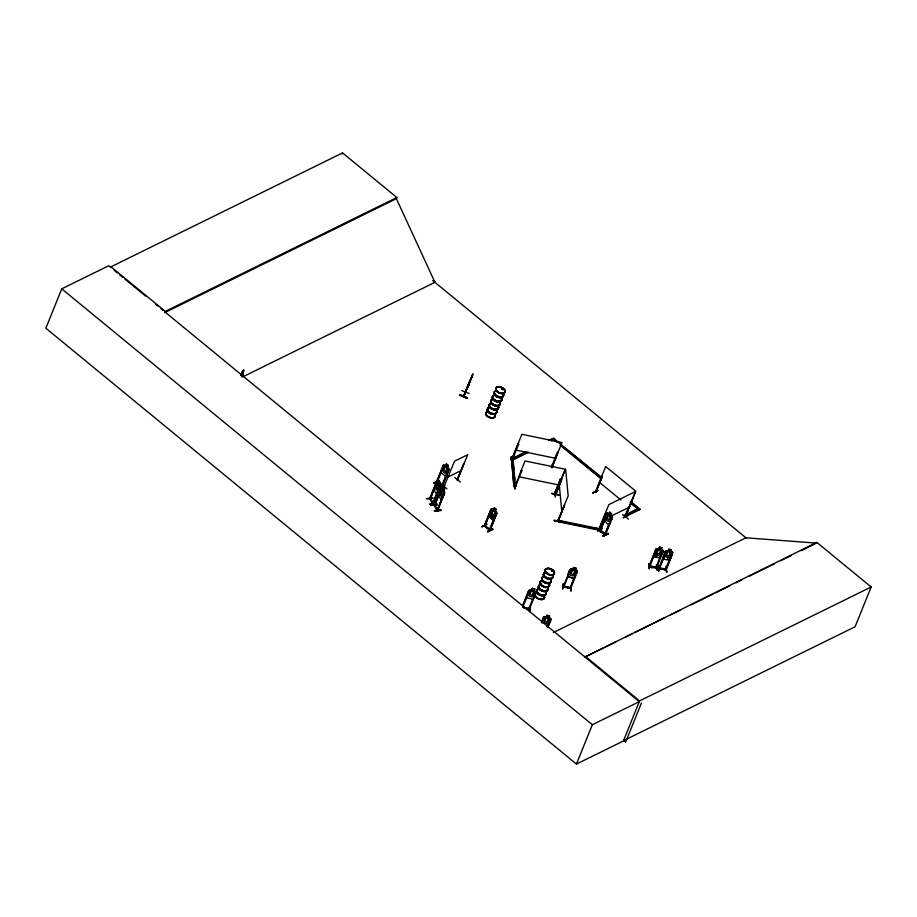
<?xml version="1.0" encoding="UTF-8"?>
<svg xmlns="http://www.w3.org/2000/svg" width="917" height="917" viewBox="0 0 917 917"><rect width="100%" height="100%" fill="white"/><g stroke="black" fill="none" stroke-linecap="round" stroke-linejoin="round"><path stroke-width="1.38" d="M439.747 487.913L444.756 485.127L439.805 487.603M487.821 531.837C488.417 528.387 499.077 527.814 487.81 531.78M623.205 517.864L628.145 515.388M623.296 517.647L628.202 515.102M603.099 536.055C619.64 528.203 592.187 541.053 608.154 533.35M603.352 536.33L608.326 533.877M528.375 591.763L529.052 591.946L528.375 591.763L522.541 606.194M528.914 608.441L528.788 609.06M529.029 608.452L529.705 608.854L522.942 607.295M534.015 597.471L536.193 592.256L529.315 609.438L529.602 608.636M529.522 606.905L529.843 611.891L529.694 606.596M522.552 606.034L528.777 590.342L531.528 590.284L532.307 588.347L534.783 588.989L532.307 588.347M531.528 590.342L530.083 590.708L528.628 594.319L529.235 596.188L531.539 596.784L533.396 595.546L534.863 591.935L533.889 590.972L534.783 588.989M533.992 590.972L536.181 592.302M534.084 597.494L532.548 599.225L526.748 597.735L526.679 595.546L526.828 597.689M535.081 593.322L535.757 593.666L535.081 593.322L528.628 609.209M535.677 591.362L529.923 589.929M541.557 622.62L543.54 617.256L544.687 616.797C553.421 616.453 551.312 621.245 547.277 626.013M543.827 618.86L543.151 618.517L543.827 618.86L542.234 622.803M548.767 617.84L549.547 615.903L547.071 615.273L546.349 617.347M547.311 626.151L548.859 624.362M549.547 615.96L548.653 617.943M550.521 620.58L549.845 620.236L550.521 620.58L547.862 627.148M562.706 588.897L563.21 584.026M562.763 588.863L563.359 583.797M576.988 572.644L576.312 572.472L570.019 588.462C568.127 588.198 554.728 583.418 570.936 587.843M569.617 570.924L570.294 571.096L563.852 586.628M576.919 570.512L577.332 571.463L573.778 578.386L567.978 576.839C568.013 574.317 568.299 569.904 571.165 569.033L576.919 570.569L577.423 571.463L570.683 588.599L570.099 587.797M570.007 569.549L571.165 569.033M570.878 586.043L571.073 591.041L570.89 585.722M572.758 569.446L573.538 567.508L576.014 568.196L575.234 570.076M573.538 567.566L572.816 569.583L571.325 569.858L569.858 573.48L570.466 575.337L572.77 575.933L574.638 574.707L576.094 571.085L575.119 570.122L576.014 568.196M436.675 481.608L436.985 482.583L443.45 466.707L442.773 466.375L443.45 466.707M441.73 485.723C429.443 477.493 445.536 485.964 441.49 486.297L447.989 470.398L448.505 470.822L447.989 470.398M442.212 486.583L438.257 483.397M484.612 525.097L485.242 525.613L484.44 525.177M496.773 513.337L489.85 530.381L484.268 525.808L490.629 510.058L491.317 510.391L484.669 526.198L485.253 525.59M495.856 514.093L496.372 514.506L495.856 514.093L489.277 529.946L490.205 529.613M490.24 529.659L485.001 525.865L489.552 529.35M595.328 491.959L595.867 492.36L602.343 476.485L601.655 476.152L602.171 476.565M596.039 491.948L595.569 491.374M596.222 491.627L595.649 491.18M625.921 516.053L625.13 515.698L625.646 516.431M624.592 515.606L638.06 508.58L624.592 515.606L625.635 516.558L639.928 509.497L631.377 501.817M599.833 530.358L605.426 534.932L612.407 517.818L612.097 516.638L607.776 513.096L606.79 513.268L599.867 530.393M600.096 529.82L600.807 530.141L600.28 529.682M441.169 472.679L441.306 470.226L441.169 472.679L445.502 476.267L446.9 474.788M604.544 520.913C603.191 514.082 607.283 529.212 610.309 523.011M561.869 522.082L554.372 520.753M554.372 520.776L554.464 520.203L561.983 521.739M242.535 374.285L242.638 372.818M242.753 374.709L242.352 375.878L242.971 371.11M242.994 372.611L243.532 370.812M243.475 371.763L243.624 370.09L241.572 376.704M622.528 514.54L628.432 519.091M241.996 372.256L240.93 374.881M465.045 392.648L472.817 374.159L472.278 375.603M555.358 494.412L565.629 469.149L568.185 495.902L557.88 520.776M555.702 494.572L555.587 493.839L555.966 494.355M557.903 521.223L564.528 505.072L558.224 521.314L558.075 520.168L558.396 521.773L598.492 530.06L608.842 504.625L635.389 491.569L624.958 517.303L631.985 500.842L631.309 500.51L631.813 500.923M497.816 391.421L497.805 391.605M501.989 388.968L502.676 389.771L501.977 388.911M502.608 389.393L502.997 388.946L501.908 389.014M546.658 573.125L547.472 573.366L546.727 573.01M551.289 570.775L552.16 570.294L552.527 571.245M429.924 504.132C434.016 503.651 443.553 502.665 429.867 504.144M434.131 489.38C435.002 482.766 433.065 493.518 436.928 493.392L440.16 486.789L439.289 484.394L440.068 482.457L438.876 480.691L440 482.468L439.151 484.405L439.541 485.895L438.074 489.518L436.87 490.205L435.793 488.612L437.398 481.895L436.756 481.414M443.92 494.687L437.524 510.414L434.096 505.336L441.134 488.325L441.891 488.234C443.049 491.695 443.14 484.302 444.573 489.116L443.794 491.053L444.676 493.449L441.444 500.04L438.647 496.04L439.025 493.529M242.489 375.076L243.349 371.775M558.43 520.26L557.834 520.799L558.327 520.352M454.729 477.493L460.403 482.101M441.398 486.216L441.639 485.609M484.21 525.762L490.079 530.278L496.899 513.325L496.578 512.156L492.165 508.66L491.237 508.809L484.451 525.682M489.277 529.946L489.838 529.281M596.05 491.741L595.763 492.337L602.343 476.485M625.13 515.698L625.692 516.099M469.103 383.547L469.458 382.515M470.043 381.346C471.235 378.125 466.845 389.461 467.808 386.997M468.816 384.578L468.438 385.576L469.114 383.856M599.947 530.198C601.655 534.164 607.845 534.244 604.865 534.462L611.226 518.713L611.903 519.045L611.226 518.713M469.309 383.226L470.238 381.105M468.083 386.355L468.438 384.739M468.518 384.773L467.911 386.321L468.576 384.957M471.051 379.122L471.59 377.54L470.925 378.904M469.149 383.409L470.662 379.798M110.888 267.546L108.71 265.747L61.748 288.844L45.85 328.206L576.438 764.09L623.388 741.005L639.585 700.897L871.15 586.995L816.841 542.383L584.977 657.019L602.893 648.216M165.289 311.425L164.831 312.571L396.396 198.668L396.855 197.522L342.545 152.91L110.98 266.813L165.289 311.425L396.855 197.522M240.907 375.317L242.753 371.156L241.16 375.397M241.228 375.638L242.845 372.027M241.664 375.225L243.716 370.113M342.075 154.056L342.545 152.91M469.951 380.303L463.394 396.488L465.24 392.247M465.079 392.682L471.877 376.612M472.817 374.159L463.761 396.534M426.474 498.607L432.801 497.988M459.795 395.193C473.619 402.105 465.057 394.78 459.772 395.25M461.813 390.619L469.16 393.542M434.05 482.938L438.899 480.668M434.096 482.938L438.899 480.783M429.947 499.192L436.183 482.904L430.176 499.169L429.821 498.16M430.199 499.157L443.415 465.022L429.557 498.733C442.109 514.781 421.958 487.695 433.5 503.124M438.062 482.812C440.905 476.817 434.784 484.05 440.068 485.563M447.416 467.383L448.195 465.446L446.338 463.922L445.536 466.008L444.39 465.859L442.934 469.481L443.243 471.785L444.986 473.206L446.545 472.415L448 468.793L447.324 467.395L448.115 465.458M430.979 505.256L437.306 504.648M440.114 486.767L433.03 503.823L439.083 487.557L439.633 488.004L439.083 487.557M439.312 487.535L432.732 503.364M439.403 488.027L433.042 503.777L429.592 498.676M441.249 484.13L446.9 488.818M434.452 505.852L440.687 489.563L434.406 505.84L434.291 504.705L434.647 505.221M441.203 488.314L434.658 505.76M443.358 465.057L444.344 464.873L448.688 468.415L448.998 469.596L441.994 486.698L448.929 469.561L448.585 468.484M443.415 487.408L440.343 492.865L440.298 495.272L441.386 496.865L442.59 496.177L444.046 492.555L443.794 491.053M457.629 479.522L457.147 479.935L467.819 454.66L454.545 461.182L444.126 486.331M443.656 491.065L444.516 489.116L443.347 487.408M444.585 492.211L437.547 510.471L443.599 494.217M437.203 510.024L443.828 494.194M437.81 509.416L437.822 510.46L434.096 505.393M457.17 479.923L463.532 464.174M463.761 464.059L457.457 480.118M486.893 524.146L481.757 526.851L486.468 524.192M511.457 456.826L511.927 461.87M521.865 470.662L521.188 470.524L521.865 470.662L515.365 486.767L513.91 486.457L511.548 459.222L513.004 459.52L528.215 452.035M511.984 459.245L512.408 459.944L511.594 459.761L521.888 434.291L561.972 442.579L551.988 467.315M491.317 510.391L484.692 526.186M518.036 444.034L518.713 444.172L518.013 443.851L511.697 459.795M518.701 443.988L512.351 459.91L511.732 459.566M525.854 451.76L511.904 458.615L513.004 459.52L513.749 469.871M490.343 517.475L494.217 507.674L496.086 509.187L492.085 518.884M495.948 509.233L495.169 511.17L496.578 512.156M489.793 530.335L490.125 529.808M492.578 528.777L492.761 529.361M513.91 486.457L511.548 459.222M515.767 486.182L514.758 486.423L515.812 485.85M514.655 488.738L514.254 484.967L515.102 488.52M553.536 438.532L601.85 477.574M552.103 440.687L554.842 438.945L551.037 440.813M551.323 467.349L557.433 452.001L558.109 452.138L552 467.487M551.736 493.392L559.416 494.871L551.885 493.346M554.877 491.821L555.266 497.174M560.596 478.674L554.258 494.641L560.596 478.674L561.273 478.812M555.175 494.206C554.67 495.696 555.427 492.991 554.567 494.091M555.45 494.916L561.812 479.167M555.736 494.584L561.559 480.485M555.713 495.02L556.011 494.355M523.229 606.378L529.063 591.774M531.585 590.433L532.364 588.496M592.852 492.922L597.93 490.24L592.955 492.693M541.443 622.517L543.54 617.256M542.234 622.632L543.827 618.688M595.488 491.34L595.305 491.97L605.701 466.489L635.859 491.271L625.337 517.085M596.05 492.246L595.809 491.26M547.071 615.273L546.291 617.21L544.847 617.622L543.391 621.245L543.999 623.113L546.303 623.698L548.171 622.471L549.627 618.849L548.653 617.886M563.405 585.906L563.325 586.742L570.087 569.595M547.185 626.964L549.845 620.236M547.873 626.976L550.957 619.17M576.312 572.472L570.03 588.427M595.546 527.86C613.84 541.718 583.51 518.392 601.254 532.456M602.435 528.685L597.494 531.126M558.109 520.226L598.595 528.593L598.492 530.06M599.477 529.43L598.618 529.934M598.893 530.095L605.426 513.967L599.271 529.946M606.894 513.314L600.016 530.209M600.257 530.714L606.882 514.918L606.194 514.586L606.71 515.01M600.406 530.794L606.882 514.918M608.968 514.082L609.759 512.144L611.616 513.669L610.688 515.641L611.983 516.707M610.825 515.606L611.41 517.028L609.943 520.638L608.395 521.429L606.664 520.008L606.355 517.692L607.822 514.082L609.014 514.196L609.794 512.259M603.157 535.78L608.097 533.683M604.899 534.519L611.398 518.632M605.289 534.84L605.518 534.267L600.566 530.393L605.266 533.797M624.936 516.454L628.237 508.087M631.079 501.358L631.721 501.29L624.993 517.257M648.743 563.852L649.27 568.884L648.858 563.519M655.827 549.26L658.647 549.111L655.827 549.249L649.098 566.511L655.437 550.544L656.136 550.865L655.46 550.727M649.672 566.362L649.981 565.812L649.809 566.419M649.694 566.614L656.113 550.681M659.357 547.231L661.822 547.724L659.357 547.174L655.495 556.917L653.787 556.55M661.707 547.724L660.928 549.707L663.129 550.865M661.042 549.661L661.822 547.667M656.389 565.044L656.87 570.328M662.12 551.896L662.819 552.217L662.12 551.896L655.861 567.887C658.406 566.419 652.296 569.423 649.179 566.511M576.438 764.09L592.336 724.728L639.287 701.643L165.369 312.307M663.129 550.808L661.123 555.989L659.552 557.742L653.798 556.653L653.729 554.498L653.878 556.596M656.434 567.978L663.232 550.853L662.716 549.948L656.973 548.79L655.838 549.352M672.7 552.859L672.23 552.057L666.544 550.75L665.398 551.255C662.762 556.791 661.168 560.184 669.158 559.817L670.694 558.04M666.544 550.808L665.398 551.312L658.589 568.425L665.41 569.193M665.685 552.664L659.266 568.62L665.708 552.836L665.008 552.527L665.708 552.836M658.956 570.523C657.145 554.521 659.403 582.582 658.268 565.766M667.37 559.393L671.382 549.661L668.917 549.145L668.138 551.083M668.929 549.203L668.195 551.22L666.705 551.553L665.238 555.175L665.845 556.974L668.149 557.456L670.006 556.16L671.473 552.538L670.614 551.644M665.994 567.038L666.774 572.46L665.948 567.336M666.327 569.377L665.261 569.778L671.691 553.879L672.367 554.017L665.948 569.973L658.75 568.494M666.097 569.95L672.791 552.779L672.287 552M641.396 703.11L625.623 742.151L623.709 740.581M816.841 542.383L816.543 543.116L745.911 537.798L432.732 280.522M871.15 586.995L855.08 626.769L623.514 740.672M467.177 398.047L459.898 394.963L467.154 398.081M468.851 384.063L470.352 380.509M468.977 384.257L468.507 385.392M469.779 381.804L471.418 377.506M468.518 385.358L466.604 389.668L467.303 388.292M470.983 378.503L472.897 374.193M467.83 386.286L469.722 382.057M465.584 392.361L463.727 396.511M497.369 391.765L498.011 391.605M503.284 389.656L503.043 388.923M547.392 573.079L546.681 573.194M551.919 570.282L552.091 570.901M595.798 527.688L601.483 532.318M438.028 491.925L436.928 493.392M441.364 499.948L442.579 498.642M661.123 555.989L659.587 557.823L653.798 556.653M669.123 559.679L670.614 557.96M445.479 476.164L446.843 474.719M493.449 519.985L489.048 516.42L489.185 513.978L488.99 516.454L493.392 520.008L494.744 518.46M426.348 498.814L432.984 498.183M430.841 505.485L437.489 504.843M510.918 457.056L511.766 462.122L511.308 457.067M511.399 456.849L511.846 462.179M514.563 483.511L515.022 488.853M514.976 488.784L514.609 484.99M657.902 565.732L658.44 570.741M529.441 609.45L523.951 608.005M551.369 570.706L552.515 570.855M511.583 459.589L512.351 459.91L512.649 459.176M515.732 486.021L515.022 485.884M551.232 467.154L551.896 467.246M554.338 494.63L554.831 494.481M659.632 567.852L658.566 568.253L666.017 569.938M570.832 588.003L570.179 587.854M570.603 588.576L563.325 586.708M493.38 509.634L492.269 509.611L490.813 513.222L491.122 515.537L492.876 516.947L494.435 516.156L495.891 512.546L495.214 511.136M448.195 465.446L446.281 463.956M433.695 482.984L439.037 480.462M487.512 531.585L492.521 529.052M592.852 493.037L597.792 490.561M605.426 513.967L605.621 514.128M242.42 377.013L435.472 282.058M448.184 476.932L461.457 470.398M548.664 440.538L553.742 438.039M511.709 459.108L524.386 452.872M549.741 440.401L552.275 439.151M528.02 452.528L512.809 460.013L511.354 459.704M602.48 520.363L605.014 519.125M610.069 516.638L629.028 507.307M640.123 509.004L625.887 516.007L624.786 515.113M745.842 537.74L746.461 537.534L553.398 632.501M605.449 646.955L615.685 641.923M625.921 636.879L632.317 633.739M634.873 632.478L664.298 618.001M670.694 614.86L680.93 609.828M691.166 604.784L712.91 594.09M715.466 592.829L729.542 585.906M735.938 582.765L742.334 579.613M748.731 576.472L774.326 563.886M780.722 560.734L790.958 555.702M801.183 550.67L815.259 543.747M543.609 617.359L544.698 616.923M552.389 571.291L552.676 570.81M491.283 508.878L493.415 509.749M606.836 513.348L607.776 513.176M437.363 481.666L436.641 481.746L437.375 481.574M439.289 484.394L441.937 486.64M441.811 488.245L444.539 492.257M551.702 571.05L552.286 571.073M649.156 566.282L656.515 567.795M655.953 567.027L656.744 567.222M666.155 569.125L665.261 569.778M665.627 569.044L659.529 567.818M558.132 452.31L557.433 452.001M511.961 458.993L512.603 459.52M551.77 493.564L559.313 495.077M514.827 486.274L515.503 486.4M554.327 520.535L560.642 521.807M658.36 549.833L660.664 550.303L659.208 553.914L656.904 553.455M672.379 554.189L671.691 553.879M649.247 565.881L655.838 567.222M515.526 450.029L555.622 458.317M518.69 476.702L558.785 484.99M514.105 485.964L515.56 486.274L513.004 459.52M569.365 523.08L558.304 520.799L558.396 521.773M572.128 523.653L583.189 525.945M585.952 526.507L591.488 527.653M594.25 528.226L597.013 528.8M558.591 521.28L598.686 529.567L598.595 528.593M670.235 552.286L667.931 551.816L666.476 555.427L668.78 555.897M437.294 482.594L438.143 482.8M573.595 567.646L575.91 568.242M571.165 569.159L572.816 569.583M575.119 570.179L576.85 570.626M568.07 576.793L573.744 578.249M571.176 586.123L570.775 590.926M570.042 587.786L563.405 586.078M522.942 607.123L529.017 608.705M523.951 607.833L529.315 609.186M649.351 565.915L655.907 567.061M481.918 526.61L486.767 524.478M514.918 486.48L525.051 460.953L565.147 469.24L554.865 494.767L554.235 494.412M437.753 509.841L434.624 505.45L437.592 509.474M470.994 378.457L470.593 379.638M666.499 572.059L665.96 567.027M493.208 510.368L494.962 511.778M491.753 513.99L493.495 515.4M554.636 439.438L557.914 442.132M564.482 447.519L598.377 475.361M631.183 502.31L639.928 509.497M557.146 442.12L553.868 439.415L555.862 441.707M560.436 444.814L600.887 478.044M630.415 502.298L638.954 509.978L630.208 502.791M560.23 445.307L600.692 478.536M599.34 482.239L620.878 499.937M607.719 513.211L608.957 514.219M585.275 656.285L639.585 700.897M114.155 270.228L117.422 272.911M119.6 274.71L122.867 277.392M125.056 279.181L145.757 296.191M155.569 304.249L157.747 306.037M161.014 308.72L163.192 310.519M61.748 288.844L592.336 724.728M660.928 549.661L661.902 550.555L660.435 554.166L658.578 555.473L656.274 555.003L655.666 553.203L657.134 549.581L658.624 549.191L656.973 548.79M441.226 510.437C439.346 507.605 426.623 513.268 441.226 510.379M550.383 618.39L550.865 619.227M396.396 198.668L434.933 282.321M552.011 467.704L551.725 465.148L551.965 467.659M559.267 484.898L561.823 511.652M514.024 472.679L514.689 479.717M514.964 482.537L515.365 486.767M501.542 398.654A4.998 2.957 22 0 1 496.716 401.543A4.998 2.957 22 0 1 492.761 396.087M500.235 403.136A4.917 2.911 22 0 1 494.045 404.684A4.917 2.911 22 0 1 492.039 399.273M502.757 393.45A4.998 2.957 22 0 1 499.089 397.348A4.998 2.957 22 0 1 494.515 391.742M503.124 394.562A4.917 2.911 22 0 1 498.367 397.405A4.929 2.923 22 0 1 494.469 392.029A4.917 2.911 22 0 0 498.367 397.405A4.929 2.923 22 0 0 503.135 394.562M501.633 398.425A4.998 2.957 22 0 1 496.189 401.107A4.998 2.957 22 0 1 493.541 395.365M503.387 394.081A4.998 2.957 22 0 1 498.561 396.969A4.998 2.957 22 0 1 494.607 391.525M496.544 411.034A4.998 2.957 22 0 1 491.088 413.716A4.998 2.957 22 0 1 488.452 407.973M487.844 411.595A4.94 2.923 22 0 0 486.319 415.241A4.94 2.923 22 0 0 492.349 418.072A4.94 2.923 22 0 0 494.916 414.931A4.917 2.911 22 0 1 489.54 417.556A4.917 2.911 22 0 1 486.938 411.905M494.997 414.679A4.917 2.911 22 0 1 489.632 417.315A4.94 2.923 22 0 1 486.984 411.756M487.03 411.664A4.917 2.911 22 0 0 489.632 417.315A4.94 2.923 22 0 0 494.974 414.782M499.845 402.723A4.94 2.923 22 0 1 494.458 405.371A4.94 2.923 22 0 1 491.856 399.686M498.298 406.69A4.998 2.957 22 0 1 492.842 409.372A4.998 2.957 22 0 1 490.205 403.629M496.636 410.816A4.998 2.957 22 0 1 494.034 414.003A4.998 2.957 22 0 1 487.936 411.137A4.998 2.957 22 0 1 489.483 407.446M498.389 406.472A4.998 2.957 22 0 1 492.933 409.154A4.998 2.957 22 0 1 490.297 403.4M543.689 577.091A4.917 2.911 22 0 0 542.761 577.389A4.929 2.923 22 0 1 543.678 577.091M550.899 580.163A4.998 2.957 22 0 1 546.062 583.052A4.998 2.957 22 0 1 542.119 577.595M542.807 577.091A4.998 2.957 22 0 1 543.747 576.793M549.592 584.645A4.917 2.911 22 0 1 543.403 586.192A4.917 2.911 22 0 1 541.397 580.782M549.57 584.748A4.94 2.923 22 0 1 543.345 586.307A4.94 2.923 22 0 1 541.339 580.874M552.653 575.819A4.998 2.957 22 0 1 550.051 579.005A4.998 2.957 22 0 1 543.964 576.14A4.998 2.957 22 0 1 545.5 572.449M550.991 579.934A4.998 2.957 22 0 1 545.535 582.616A4.998 2.957 22 0 1 542.898 576.873M552.745 575.589A4.998 2.957 22 0 1 547.908 578.478A4.998 2.957 22 0 1 543.964 573.022M544.652 572.529A4.998 2.957 22 0 1 545.592 572.219M546.131 593.391A4.998 2.957 22 0 1 539.838 594.973A4.998 2.957 22 0 1 537.809 589.471M544.354 596.188A4.917 2.911 22 0 1 540.205 599.179A4.917 2.911 22 0 1 535.31 594.319M549.1 584.45A4.917 2.911 22 0 1 543.724 587.086A4.917 2.911 22 0 1 541.133 581.424M544.331 596.291A4.94 2.923 22 0 1 540.17 599.294A4.94 2.923 22 0 1 535.253 594.411M549.203 584.221A4.94 2.923 22 0 1 543.815 586.869A4.94 2.923 22 0 1 541.213 581.195M547.896 589.046A4.998 2.957 22 0 1 541.603 590.628A4.998 2.957 22 0 1 539.563 585.126M545.982 592.313A4.998 2.957 22 0 1 540.537 594.995A4.998 2.957 22 0 1 537.901 589.253M547.976 588.829A4.998 2.957 22 0 1 541.683 590.399A4.998 2.957 22 0 1 539.654 584.908M434.44 510.758L441.1 510.184L434.383 510.803M437.879 483.454L436.412 487.065L437.501 488.658L438.956 485.047L437.879 483.454M438.979 481.471L439.415 483.144L438.979 481.471M445.33 466.627L443.862 470.238L445.605 471.659L447.072 468.037L445.33 466.627M446.556 464.61L447.404 466.168L446.556 464.61M442.384 490.114L440.928 493.724L442.005 495.318L443.473 491.707L442.384 490.114M443.496 488.131L443.931 489.804L443.496 488.131M494.435 508.362L495.295 509.921L494.435 508.362M531.321 591.018L529.854 594.64L532.169 595.225L533.625 591.614L531.321 591.018M532.639 588.863L532.387 589.516L533.866 589.895L534.13 589.253L532.639 588.863M546.085 617.943L544.629 621.554L546.933 622.15L548.389 618.539L546.085 617.943M547.415 615.788L547.151 616.43L548.63 616.82L548.893 616.167L547.415 615.788M572.552 570.179L571.096 573.79L573.4 574.386L574.867 570.764L572.552 570.179M573.882 568.024L573.618 568.666L575.108 569.044L575.36 568.402L573.882 568.024M608.75 514.838L607.283 518.46L609.014 519.882L610.481 516.26L608.75 514.838M609.965 512.832L610.825 514.391L609.965 512.832M659.69 547.655L659.426 548.309L660.905 548.607L661.168 547.953L659.69 547.655M669.261 549.638L668.997 550.28L670.476 550.59L670.74 549.936L669.261 549.638M496.613 401.749A4.917 2.911 22 0 0 501.37 398.906A4.929 2.923 22 0 1 496.613 401.749A4.929 2.923 22 0 1 492.716 396.373A4.917 2.911 22 0 0 496.613 401.749M493.942 404.936A4.94 2.923 22 0 0 500.155 403.388A4.917 2.911 22 0 1 493.942 404.924A4.94 2.923 22 0 1 491.925 399.514A4.917 2.911 22 0 0 493.942 404.924M496.544 390.78A4.917 2.911 22 0 0 504.659 392.453A4.929 2.923 22 0 0 500.155 386.928A4.929 2.923 22 0 0 496.544 390.78A4.929 2.923 22 0 0 504.659 392.465A4.917 2.911 22 0 0 500.155 386.94A4.917 2.911 22 0 0 496.544 390.78M496.395 391.158A4.917 2.911 22 0 0 504.499 392.831A4.917 2.911 22 0 0 500.006 387.306A4.917 2.911 22 0 0 496.395 391.158M496.475 390.94A4.94 2.923 22 0 0 504.614 392.614A4.94 2.923 22 0 0 500.086 387.077A4.94 2.923 22 0 0 496.475 390.94M496.303 400.809A4.917 2.911 22 0 0 501.668 398.173A4.929 2.923 22 0 1 496.303 400.821A4.929 2.923 22 0 1 493.69 395.147A4.917 2.911 22 0 0 496.303 400.809M498.057 396.465A4.917 2.911 22 0 0 503.422 393.829A4.929 2.923 22 0 1 498.057 396.476A4.929 2.923 22 0 1 495.455 390.802A4.917 2.911 22 0 0 498.057 396.465M490.412 413.67A4.917 2.911 22 0 0 496.601 412.123A4.929 2.923 22 0 1 490.412 413.682A4.929 2.923 22 0 1 488.394 408.26A4.917 2.911 22 0 0 490.412 413.67M494.378 405.578A4.917 2.911 22 0 0 499.742 402.941A4.906 2.9 22 0 1 494.378 405.578A4.906 2.9 22 0 1 491.787 399.938A4.917 2.911 22 0 0 494.378 405.578M491.902 413.407A4.917 2.911 22 0 0 496.659 410.552A4.929 2.923 22 0 1 491.902 413.407A4.929 2.923 22 0 1 488.004 408.031A4.917 2.911 22 0 0 491.902 413.407M489.621 407.24A4.917 2.911 22 0 0 488.704 407.538A4.929 2.923 22 0 1 489.621 407.24M492.165 409.326A4.917 2.911 22 0 0 498.355 407.778A4.929 2.923 22 0 1 492.165 409.337A4.929 2.923 22 0 1 490.148 403.916A4.917 2.911 22 0 0 492.165 409.326M493.048 408.856A4.917 2.911 22 0 0 498.412 406.208A4.929 2.923 22 0 1 493.048 408.856A4.929 2.923 22 0 1 490.446 403.193A4.917 2.911 22 0 0 493.048 408.856M545.97 583.246A4.917 2.911 22 0 0 550.727 580.404A4.929 2.923 22 0 1 545.97 583.258A4.929 2.923 22 0 1 542.073 577.882A4.917 2.911 22 0 0 545.97 583.246M543.3 586.433A4.929 2.923 22 0 0 549.512 584.874A4.94 2.923 22 0 1 543.277 586.49A4.94 2.923 22 0 1 541.259 581.057A4.917 2.911 22 0 0 543.3 586.433A4.917 2.911 22 0 0 549.478 584.908A4.917 2.911 22 0 1 543.3 586.433A4.917 2.911 22 0 1 541.282 581.057A4.929 2.923 22 0 0 543.3 586.433M545.902 572.288A4.917 2.911 22 0 0 554.006 573.962A4.917 2.911 22 0 0 549.512 568.437A4.94 2.923 22 0 0 545.879 572.3A4.94 2.923 22 0 0 554.017 573.985A4.94 2.923 22 0 0 549.501 568.448A4.917 2.911 22 0 0 545.902 572.288M545.753 572.667A4.917 2.911 22 0 0 553.857 574.34A4.917 2.911 22 0 0 549.352 568.815A4.917 2.911 22 0 0 545.753 572.667M545.821 572.437A4.94 2.923 22 0 0 553.96 574.122A4.94 2.923 22 0 0 549.443 568.586A4.94 2.923 22 0 0 545.821 572.437M545.649 582.318A4.917 2.911 22 0 0 551.025 579.682A4.929 2.923 22 0 1 545.649 582.329A4.929 2.923 22 0 1 543.047 576.655A4.917 2.911 22 0 0 545.649 582.318M547.117 578.707A4.917 2.911 22 0 0 552.481 576.059A4.929 2.923 22 0 1 547.117 578.707A4.929 2.923 22 0 1 544.515 573.045A4.917 2.911 22 0 0 547.117 578.707M547.415 577.974A4.917 2.911 22 0 0 552.779 575.337A4.929 2.923 22 0 1 547.403 577.985A4.929 2.923 22 0 1 544.801 572.311A4.917 2.911 22 0 0 547.415 577.974M539.769 595.179A4.917 2.911 22 0 0 545.959 593.631A4.929 2.923 22 0 1 539.758 595.19A4.929 2.923 22 0 1 537.752 589.769A4.917 2.911 22 0 0 539.769 595.179M540.113 599.443A4.94 2.923 22 0 0 544.274 596.428A4.917 2.911 22 0 1 540.113 599.42A4.94 2.923 22 0 1 535.196 594.56A4.917 2.911 22 0 0 540.113 599.42M540.652 594.697A4.917 2.911 22 0 0 546.016 592.061A4.929 2.923 22 0 1 540.652 594.709A4.929 2.923 22 0 1 538.05 589.035A4.917 2.911 22 0 0 540.652 594.697M541.523 590.835A4.917 2.911 22 0 0 547.713 589.287A4.929 2.923 22 0 1 541.511 590.846A4.929 2.923 22 0 1 539.505 585.424A4.917 2.911 22 0 0 541.523 590.835M541.809 590.112A4.917 2.911 22 0 0 548.011 588.565A4.929 2.923 22 0 1 541.809 590.112A4.929 2.923 22 0 1 539.804 584.691A4.917 2.911 22 0 0 541.809 590.112"/></g></svg>
